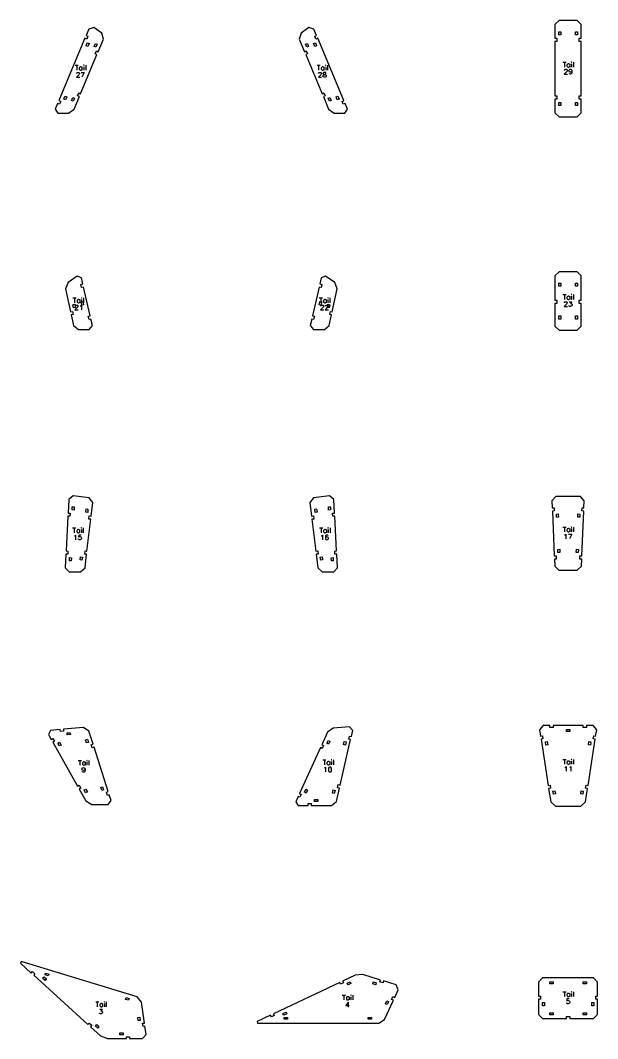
# Model space of a CAD drawing. Header units: metres. Extents: x 94 to 2128, y 12 to 1695.
# Drawn here: x 1234 to 2128, y 117 to 1695 of the extents above; entities that cross this region are included whole.
import ezdxf

# ---------------------------------------------------------------- set-up
doc = ezdxf.new("R2010")
doc.units = ezdxf.units.M
doc.layers.add('tail_cuts', color=1, linetype='Continuous')
doc.layers.add('tail_marks', color=2, linetype='Continuous')

msp = doc.modelspace()

# ---------------------------------------------------------------- linework, layer by layer
at = {"layer": 'tail_cuts'}
for points in [[(2068.5, 1545.8), (2096.5, 1545.8), (2102.9, 1552.1), (2102.9, 1573.3), (2099.9, 1573.3), (2099.9, 1578.3), (2102.9, 1578.3), (2102.9, 1662.9), (2099.9, 1662.9), (2099.9, 1667.9), (2102.9, 1667.9), (2102.9, 1689.1), (2096.5, 1695.4), (2068.5, 1695.4), (2062.2, 1689.1), (2062.2, 1667.9), (2065.2, 1667.9), (2065.2, 1662.9), (2062.2, 1662.9), (2062.2, 1578.3), (2065.2, 1578.3), (2065.2, 1573.3), (2062.2, 1573.3), (2062.2, 1552.1)], [(1292.2, 1551.8), (1308.7, 1551.8), (1317.5, 1557.7), (1325.7, 1577.2), (1322.9, 1578.3), (1324.8, 1582.9), (1327.6, 1581.8), (1352.9, 1642.3), (1350.2, 1643.4), (1352.1, 1648), (1354.9, 1646.9), (1363, 1666.4), (1360.2, 1675.8), (1348, 1684.2), (1340.3, 1681.9), (1336.3, 1672.2), (1339, 1671.1), (1337.1, 1666.5), (1334.3, 1667.6), (1293.9, 1571.1), (1296.7, 1569.9), (1294.7, 1565.3), (1292, 1566.5), (1288.3, 1557.7)], [(1720.4, 1551.8), (1736.9, 1551.8), (1740.8, 1557.7), (1737.2, 1566.5), (1734.4, 1565.3), (1732.5, 1569.9), (1735.2, 1571.1), (1694.8, 1667.6), (1692, 1666.5), (1690.1, 1671.1), (1692.9, 1672.2), (1688.8, 1681.9), (1681.1, 1684.2), (1668.9, 1675.8), (1666.1, 1666.4), (1674.3, 1646.9), (1677, 1648), (1679, 1643.4), (1676.2, 1642.3), (1701.5, 1581.8), (1704.3, 1582.9), (1706.2, 1578.3), (1703.5, 1577.2), (1711.6, 1557.7)], [(2068.2, 1677.9), (2071.2, 1677.9), (2071.2, 1672.9), (2068.2, 1672.9)], [(2096.9, 1672.9), (2093.9, 1672.9), (2093.9, 1677.9), (2096.9, 1677.9)], [(1337.9, 1660.7), (1340.7, 1659.5), (1338.8, 1654.9), (1336, 1656.1)], [(1351.3, 1653.8), (1348.5, 1655), (1350.4, 1659.6), (1353.2, 1658.4)], [(1675.9, 1658.4), (1678.7, 1659.6), (1680.6, 1655), (1677.9, 1653.8)], [(1693.1, 1656.1), (1690.4, 1654.9), (1688.4, 1659.5), (1691.2, 1660.7)], [(1303.3, 1578), (1306.1, 1576.8), (1304.1, 1572.2), (1301.4, 1573.4)], [(1727.8, 1573.4), (1725, 1572.2), (1723.1, 1576.8), (1725.8, 1578)], [(1316.3, 1570.3), (1313.5, 1571.4), (1315.4, 1576), (1318.2, 1574.9)], [(1710.9, 1574.9), (1713.7, 1576), (1715.6, 1571.4), (1712.9, 1570.3)], [(2068.2, 1568.3), (2071.2, 1568.3), (2071.2, 1563.3), (2068.2, 1563.3)], [(2096.9, 1563.3), (2093.9, 1563.3), (2093.9, 1568.3), (2096.9, 1568.3)], [(1324.1, 1216.3), (1340.9, 1216.3), (1345.8, 1222.5), (1343.5, 1232.6), (1340.6, 1231.9), (1339.5, 1236.8), (1342.4, 1237.5), (1332.2, 1282), (1329.2, 1281.3), (1328.1, 1286.2), (1331, 1286.9), (1328.9, 1296.3), (1322.2, 1299), (1308.1, 1289.4), (1304.1, 1279.6), (1311.8, 1243.7), (1314.8, 1244.4), (1315.8, 1239.5), (1312.9, 1238.9), (1316.4, 1222.5)], [(1688.2, 1216.3), (1705.1, 1216.3), (1712.7, 1222.5), (1716.2, 1238.9), (1713.3, 1239.5), (1714.4, 1244.4), (1717.3, 1243.7), (1725, 1279.6), (1721.1, 1289.4), (1706.9, 1299), (1700.3, 1296.3), (1698.1, 1286.9), (1701, 1286.2), (1699.9, 1281.3), (1697, 1282), (1686.7, 1237.5), (1689.7, 1236.8), (1688.5, 1231.9), (1685.6, 1232.6), (1683.3, 1222.5)], [(2068.5, 1215.1), (2096.5, 1215.1), (2102.9, 1221.4), (2102.9, 1256.7), (2099.9, 1256.7), (2099.9, 1261.7), (2102.9, 1261.7), (2102.9, 1299.5), (2096.5, 1305.8), (2068.5, 1305.8), (2062.2, 1299.5), (2062.2, 1261.7), (2065.2, 1261.7), (2065.2, 1256.7), (2062.2, 1256.7), (2062.2, 1221.4)], [(2068.2, 1288.3), (2071.2, 1288.3), (2071.2, 1283.3), (2068.2, 1283.3)], [(2096.9, 1283.3), (2093.9, 1283.3), (2093.9, 1288.3), (2096.9, 1288.3)], [(1315.6, 1254.8), (1318.5, 1255.4), (1319.6, 1250.5), (1316.7, 1249.9)], [(1332.3, 1254.8), (1329.3, 1254.1), (1328.2, 1259), (1331.1, 1259.6)], [(1698, 1259.6), (1700.9, 1259), (1699.8, 1254.1), (1696.9, 1254.8)], [(1712.5, 1249.9), (1709.5, 1250.5), (1710.6, 1255.4), (1713.5, 1254.8)], [(2068.2, 1237.6), (2071.2, 1237.6), (2071.2, 1232.6), (2068.2, 1232.6)], [(2096.9, 1232.6), (2093.9, 1232.6), (2093.9, 1237.6), (2096.9, 1237.6)], [(1309.6, 840.8), (1327.3, 840.8), (1334.4, 847.1), (1336.8, 868.1), (1333.9, 868.4), (1334.4, 873.4), (1337.4, 873), (1343.2, 922.4), (1340.3, 922.7), (1340.8, 927.7), (1343.8, 927.3), (1346.3, 948.3), (1340.7, 955.5), (1316, 958.7), (1309.4, 953.1), (1308.2, 932), (1311.2, 931.8), (1310.9, 926.9), (1307.9, 927), (1305, 873.2), (1308, 873.1), (1307.8, 868.1), (1304.8, 868.2), (1303.6, 847.1)], [(1701.9, 840.8), (1719.5, 840.8), (1725.5, 847.1), (1724.4, 868.2), (1721.4, 868.1), (1721.1, 873.1), (1724.1, 873.2), (1721.2, 927), (1718.2, 926.9), (1717.9, 931.8), (1720.9, 932), (1719.8, 953.1), (1713.1, 958.7), (1688.4, 955.5), (1682.8, 948.3), (1685.3, 927.3), (1688.3, 927.7), (1688.9, 922.7), (1685.9, 922.4), (1691.7, 873), (1694.7, 873.4), (1695.3, 868.4), (1692.3, 868.1), (1694.8, 847.1)], [(2068.4, 843.2), (2096.6, 843.2), (2103.3, 849.6), (2103.7, 860.5), (2100.7, 860.6), (2100.9, 865.6), (2103.9, 865.5), (2106.9, 935.1), (2103.9, 935.2), (2104.1, 940.2), (2107.1, 940.1), (2107.5, 951.1), (2101.5, 957.4), (2063.6, 957.4), (2057.5, 951.1), (2058, 940.1), (2061, 940.2), (2061.2, 935.2), (2058.2, 935.1), (2061.1, 865.5), (2064.1, 865.6), (2064.3, 860.6), (2061.3, 860.5), (2061.8, 849.6)], [(1314.7, 941.7), (1317.7, 941.5), (1317.5, 936.5), (1314.5, 936.7)], [(1338.5, 933), (1335.5, 933.3), (1336.1, 938.3), (1339, 938)], [(1690.1, 938), (1693.1, 938.3), (1693.7, 933.3), (1690.7, 933)], [(1714.7, 936.7), (1711.7, 936.5), (1711.4, 941.5), (1714.4, 941.7)], [(2064.4, 930.4), (2067.4, 930.5), (2067.6, 925.5), (2064.6, 925.4)], [(2100.5, 925.4), (2097.5, 925.5), (2097.7, 930.5), (2100.7, 930.4)], [(2066.7, 875.7), (2069.7, 875.9), (2069.9, 870.9), (2066.9, 870.8)], [(2098.2, 870.8), (2095.2, 870.9), (2095.4, 875.9), (2098.4, 875.7)], [(1310.5, 862.9), (1313.5, 862.7), (1313.2, 857.7), (1310.2, 857.9)], [(1329.7, 858.8), (1326.7, 859.2), (1327.3, 864.2), (1330.3, 863.8)], [(1698.8, 863.8), (1701.8, 864.2), (1702.4, 859.2), (1699.4, 858.8)], [(1718.9, 857.9), (1715.9, 857.7), (1715.7, 862.7), (1718.7, 862.9)], [(1664.6, 478.8), (1679.8, 478.8), (1679.8, 481.8), (1684.8, 481.8), (1684.8, 478.8), (1716, 478.8), (1723.8, 485), (1728.5, 505.6), (1725.6, 506.3), (1726.7, 511.2), (1729.6, 510.5), (1745.8, 580.9), (1742.8, 581.5), (1744, 586.4), (1746.9, 585.7), (1749, 595), (1744.1, 600.7), (1718.9, 598.6), (1709.9, 592.3), (1701.2, 573), (1703.9, 571.8), (1701.8, 567.2), (1699.1, 568.5), (1666.6, 497.3), (1669.4, 496), (1667.3, 491.5), (1664.6, 492.7), (1660.9, 484.6)], [(2063, 477.9), (2102.1, 477.9), (2109.4, 484.2), (2112.6, 505.1), (2109.7, 505.6), (2110.4, 510.5), (2113.4, 510), (2124.5, 581.4), (2121.5, 581.9), (2122.3, 586.8), (2125.2, 586.3), (2126.8, 596.2), (2121.4, 602.5), (2110.8, 602.5), (2110.8, 599.5), (2105.8, 599.5), (2105.8, 602.5), (2059.3, 602.5), (2059.3, 599.5), (2054.3, 599.5), (2054.3, 602.5), (2043.7, 602.5), (2038.3, 596.2), (2039.8, 586.3), (2042.8, 586.8), (2043.6, 581.9), (2040.6, 581.4), (2051.7, 510), (2054.6, 510.5), (2055.4, 505.6), (2052.4, 505.1), (2055.7, 484.2)], [(1345.1, 480.3), (1370.4, 480.3), (1374.8, 486.3), (1371.9, 495.4), (1369.1, 494.5), (1367.5, 499.3), (1370.4, 500.2), (1348.4, 568.9), (1345.6, 568), (1344.1, 572.8), (1346.9, 573.7), (1340.5, 593.9), (1332.2, 599.4), (1301.1, 596.8), (1301.3, 593.8), (1296.4, 593.3), (1296.1, 596.3), (1280.9, 595.1), (1277.7, 589), (1282.1, 581.2), (1284.7, 582.7), (1287.1, 578.3), (1284.5, 576.8), (1322.8, 508.6), (1325.4, 510.1), (1327.9, 505.7), (1325.3, 504.3), (1335.6, 485.8)], [(1311.6, 591.6), (1311.8, 588.6), (1306.8, 588.2), (1306.6, 591.2)], [(2085, 596.5), (2085, 593.5), (2080, 593.5), (2080, 596.5)], [(1292.2, 575.4), (1294.8, 576.9), (1297.3, 572.5), (1294.7, 571)], [(1339.7, 576.6), (1336.8, 575.7), (1335.3, 580.5), (1338.2, 581.4)], [(1710.8, 579.6), (1713.5, 578.4), (1711.4, 573.8), (1708.7, 575.1)], [(1737.7, 572.5), (1734.8, 573.1), (1735.9, 578), (1738.8, 577.3)], [(2047.3, 577.4), (2050.2, 577.8), (2051, 572.9), (2048.1, 572.4)], [(2117, 572.4), (2114, 572.9), (2114.8, 577.8), (2117.8, 577.4)], [(1363.2, 503.1), (1360.3, 502.2), (1358.8, 507), (1361.6, 507.9)], [(1333, 502.8), (1335.6, 504.3), (1338, 499.9), (1335.4, 498.5)], [(1676.2, 503.9), (1679, 502.7), (1676.9, 498.1), (1674.2, 499.4)], [(1720.5, 497.2), (1717.5, 497.9), (1718.6, 502.8), (1721.6, 502.1)], [(2059.1, 501.1), (2062.1, 501.5), (2062.9, 496.6), (2059.9, 496.1)], [(2105.2, 496.1), (2102.2, 496.6), (2103, 501.5), (2105.9, 501.1)], [(1689.8, 484.8), (1689.8, 487.8), (1694.8, 487.8), (1694.8, 484.8)], [(1369.4, 117.5), (1398.4, 117.5), (1398.4, 120.5), (1403.4, 120.5), (1403.4, 117.5), (1423.5, 117.5), (1429, 123.8), (1427.2, 136.7), (1424.2, 136.3), (1423.5, 141.3), (1426.5, 141.7), (1422, 174.1), (1415.1, 182.2), (1235.7, 236.8), (1234.3, 234.4), (1251.2, 219), (1253.2, 221.3), (1256.9, 217.9), (1254.9, 215.7), (1339, 139.3), (1341, 141.5), (1344.7, 138.2), (1342.7, 136), (1358.4, 121.8)], [(1268.8, 211.1), (1270.9, 213.4), (1274.6, 210), (1272.5, 207.8)], [(1278.1, 217.6), (1277.3, 214.8), (1272.5, 216.2), (1273.4, 219.1)], [(1601.7, 141.4), (1789.2, 141.4), (1798.2, 147.2), (1811.9, 176.9), (1809.2, 178.2), (1811.3, 182.7), (1814, 181.4), (1819.5, 193.3), (1816.1, 200.9), (1796.9, 206.8), (1796, 203.9), (1791.2, 205.4), (1792.1, 208.2), (1764.4, 216.7), (1752.6, 215.8), (1733.4, 206.7), (1734.7, 204), (1730.2, 201.9), (1728.9, 204.6), (1626.2, 156), (1627.5, 153.3), (1623, 151.2), (1621.7, 153.9), (1601.1, 144.1)], [(1745.1, 205.6), (1746.3, 202.9), (1741.8, 200.7), (1740.5, 203.5)], [(1785.5, 203.9), (1784.7, 201.1), (1779.9, 202.5), (1780.8, 205.4)], [(2043.1, 148.6), (2080, 148.6), (2080, 151.6), (2085, 151.6), (2085, 148.6), (2121.9, 148.6), (2128.3, 155), (2128.3, 178.5), (2125.3, 178.5), (2125.3, 183.5), (2128.3, 183.5), (2128.3, 205.1), (2121.9, 211.5), (2043.1, 211.5), (2036.8, 205.1), (2036.8, 183.5), (2039.8, 183.5), (2039.8, 178.5), (2036.8, 178.5), (2036.8, 155)], [(2059.3, 205.5), (2059.3, 202.5), (2054.3, 202.5), (2054.3, 205.5)], [(2110.8, 205.5), (2110.8, 202.5), (2105.8, 202.5), (2105.8, 205.5)], [(1402.7, 179.8), (1401.8, 176.9), (1397, 178.3), (1397.9, 181.2)], [(1802.3, 170.3), (1799.6, 171.6), (1801.7, 176.1), (1804.4, 174.9)], [(1645.4, 158.5), (1646.7, 155.8), (1642.2, 153.6), (1640.9, 156.3)], [(2042.8, 173.5), (2045.8, 173.5), (2045.8, 168.5), (2042.8, 168.5)], [(2122.3, 168.5), (2119.3, 168.5), (2119.3, 173.5), (2122.3, 173.5)], [(1419.9, 145.8), (1416.9, 145.4), (1416.2, 150.3), (1419.2, 150.8)], [(1642.9, 147.4), (1642.9, 150.4), (1647.9, 150.4), (1647.9, 147.4)], [(1773.1, 147.4), (1773.1, 150.4), (1778.1, 150.4), (1778.1, 147.4)], [(2054.3, 154.6), (2054.3, 157.6), (2059.3, 157.6), (2059.3, 154.6)], [(2105.8, 154.6), (2105.8, 157.6), (2110.8, 157.6), (2110.8, 154.6)], [(1350.5, 137), (1352.5, 139.3), (1356.2, 135.9), (1354.2, 133.7)], [(1388.4, 123.5), (1388.4, 126.5), (1393.4, 126.5), (1393.4, 123.5)]]:
    msp.add_lwpolyline(points, close=True, dxfattribs=at)
at = {"layer": 'tail_marks'}
for p, q in [((1319, 1625.8), (1324, 1625.8)), ((1321.5, 1625.8), (1321.5, 1618.3)), ((1332.6, 1626.2), (1332.2, 1625.8)), ((1332.2, 1625.8), (1332.6, 1625.4)), ((1333, 1625.8), (1332.6, 1626.2)), ((1332.6, 1625.4), (1333, 1625.8)), ((1335.5, 1625.8), (1335.5, 1618.3)), ((1693.7, 1625.8), (1698.7, 1625.8)), ((1696.2, 1625.8), (1696.2, 1618.3)), ((1707.2, 1626.2), (1706.9, 1625.8)), ((1706.9, 1625.8), (1707.2, 1625.4)), ((1707.6, 1625.8), (1707.2, 1626.2)), ((1707.2, 1625.4), (1707.6, 1625.8)), ((1710.1, 1625.8), (1710.1, 1618.3)), ((2074.3, 1630.6), (2079.3, 1630.6)), ((2076.8, 1630.6), (2076.8, 1623.1)), ((2081.1, 1627), (2080.7, 1625.9)), ((2080.7, 1625.9), (2080.7, 1625.2)), ((2081.8, 1627.7), (2081.1, 1627)), ((2082.5, 1628.1), (2081.8, 1627.7)), ((2083.6, 1628.1), (2082.5, 1628.1)), ((2084.3, 1627.7), (2083.6, 1628.1)), ((2085, 1627), (2084.3, 1627.7)), ((2085, 1628.1), (2085, 1623.1)), ((2087.9, 1630.9), (2087.5, 1630.6)), ((2087.5, 1630.6), (2087.9, 1630.2)), ((2088.2, 1630.6), (2087.9, 1630.9)), ((2087.9, 1630.2), (2088.2, 1630.6)), ((2087.9, 1628.1), (2087.9, 1623.1)), ((2090.7, 1630.6), (2090.7, 1623.1)), ((1324.7, 1610.9), (1321.2, 1607.3)), ((1321.5, 1613.4), (1321.9, 1614.1)), ((1321.5, 1613), (1321.5, 1613.4)), ((1321.9, 1614.1), (1322.2, 1614.4)), ((1322.2, 1614.4), (1323, 1614.8)), ((1323, 1614.8), (1324.4, 1614.8)), ((1324.4, 1614.8), (1325.1, 1614.4)), ((1325.5, 1611.9), (1324.7, 1610.9)), ((1325.1, 1614.4), (1325.5, 1614.1)), ((1325.8, 1622.2), (1325.5, 1621.2)), ((1325.5, 1621.2), (1325.5, 1620.4)), ((1325.5, 1620.4), (1325.8, 1619.4)), ((1325.5, 1614.1), (1325.8, 1613.4)), ((1325.8, 1612.7), (1325.5, 1611.9)), ((1326.5, 1622.9), (1325.8, 1622.2)), ((1325.8, 1619.4), (1326.5, 1618.7)), ((1325.8, 1613.4), (1325.8, 1612.7)), ((1327.2, 1623.3), (1326.5, 1622.9)), ((1326.5, 1618.7), (1327.2, 1618.3)), ((1328.3, 1623.3), (1327.2, 1623.3)), ((1327.2, 1618.3), (1328.3, 1618.3)), ((1329, 1622.9), (1328.3, 1623.3)), ((1328.3, 1618.3), (1329, 1618.7)), ((1328.3, 1614.8), (1333.3, 1614.8)), ((1329.7, 1622.2), (1329, 1622.9)), ((1329, 1618.7), (1329.7, 1619.4)), ((1329.7, 1623.3), (1329.7, 1618.3)), ((1333.3, 1614.8), (1329.7, 1607.3)), ((1332.6, 1623.3), (1332.6, 1618.3)), ((1699.4, 1610.9), (1695.8, 1607.3)), ((1696.2, 1613.4), (1696.5, 1614.1)), ((1696.2, 1613), (1696.2, 1613.4)), ((1696.5, 1614.1), (1696.9, 1614.4)), ((1696.9, 1614.4), (1697.6, 1614.8)), ((1697.6, 1614.8), (1699, 1614.8)), ((1699, 1614.8), (1699.7, 1614.4)), ((1700.1, 1611.9), (1699.4, 1610.9)), ((1699.7, 1614.4), (1700.1, 1614.1)), ((1700.5, 1622.2), (1700.1, 1621.2)), ((1700.1, 1621.2), (1700.1, 1620.4)), ((1700.1, 1620.4), (1700.5, 1619.4)), ((1700.1, 1614.1), (1700.5, 1613.4)), ((1700.5, 1612.7), (1700.1, 1611.9)), ((1701.2, 1622.9), (1700.5, 1622.2)), ((1700.5, 1619.4), (1701.2, 1618.7)), ((1700.5, 1613.4), (1700.5, 1612.7)), ((1701.9, 1623.3), (1701.2, 1622.9)), ((1701.2, 1618.7), (1701.9, 1618.3)), ((1703, 1623.3), (1701.9, 1623.3)), ((1701.9, 1618.3), (1703, 1618.3)), ((1703.7, 1622.9), (1703, 1623.3)), ((1703, 1618.3), (1703.7, 1618.7)), ((1703, 1609.8), (1703.3, 1610.5)), ((1703, 1608.7), (1703, 1609.8)), ((1703.7, 1614.4), (1703.3, 1613.7)), ((1703.3, 1613.7), (1703.3, 1613)), ((1703.3, 1613), (1703.7, 1612.3)), ((1703.3, 1610.5), (1704, 1611.2)), ((1704.4, 1622.2), (1703.7, 1622.9)), ((1703.7, 1618.7), (1704.4, 1619.4)), ((1704.7, 1614.8), (1703.7, 1614.4)), ((1703.7, 1612.3), (1704.4, 1611.9)), ((1704, 1611.2), (1705.1, 1611.6)), ((1704.4, 1623.3), (1704.4, 1618.3)), ((1704.4, 1611.9), (1705.8, 1611.6)), ((1706.2, 1614.8), (1704.7, 1614.8)), ((1705.1, 1611.6), (1706.5, 1611.9)), ((1705.8, 1611.6), (1706.9, 1611.2)), ((1707.2, 1614.4), (1706.2, 1614.8)), ((1706.5, 1611.9), (1707.2, 1612.3)), ((1706.9, 1611.2), (1707.6, 1610.5)), ((1707.2, 1623.3), (1707.2, 1618.3)), ((1707.6, 1613.7), (1707.2, 1614.4)), ((1707.2, 1612.3), (1707.6, 1613)), ((1707.6, 1613), (1707.6, 1613.7)), ((1707.6, 1610.5), (1708, 1609.8)), ((1708, 1609.8), (1708, 1608.7)), ((2080.2, 1615.7), (2076.6, 1612.1)), ((2076.6, 1612.1), (2081.6, 1612.1)), ((2077, 1618.2), (2077.3, 1618.9)), ((2077, 1617.8), (2077, 1618.2)), ((2077.3, 1618.9), (2077.7, 1619.2)), ((2077.7, 1619.2), (2078.4, 1619.6)), ((2078.4, 1619.6), (2079.8, 1619.6)), ((2079.8, 1619.6), (2080.6, 1619.2)), ((2080.9, 1616.7), (2080.2, 1615.7)), ((2080.6, 1619.2), (2080.9, 1618.9)), ((2080.7, 1625.2), (2081.1, 1624.2)), ((2080.9, 1618.9), (2081.3, 1618.2)), ((2081.3, 1617.4), (2080.9, 1616.7)), ((2081.1, 1624.2), (2081.8, 1623.4)), ((2081.3, 1618.2), (2081.3, 1617.4)), ((2081.8, 1623.4), (2082.5, 1623.1)), ((2082.5, 1623.1), (2083.6, 1623.1)), ((2083.6, 1623.1), (2084.3, 1623.4)), ((2083.8, 1617.4), (2084.1, 1618.5)), ((2083.8, 1617.1), (2083.8, 1617.4)), ((2084.1, 1616), (2083.8, 1617.1)), ((2084.1, 1618.5), (2084.8, 1619.2)), ((2084.8, 1615.3), (2084.1, 1616)), ((2084.5, 1612.4), (2084.1, 1613.2)), ((2084.3, 1623.4), (2085, 1624.2)), ((2085.6, 1612.1), (2084.5, 1612.4)), ((2084.8, 1619.2), (2085.9, 1619.6)), ((2085.9, 1614.9), (2084.8, 1615.3)), ((2086.3, 1612.1), (2085.6, 1612.1)), ((2085.9, 1619.6), (2086.3, 1619.6)), ((2086.3, 1614.9), (2085.9, 1614.9)), ((2086.3, 1619.6), (2087.3, 1619.2)), ((2087.3, 1615.3), (2086.3, 1614.9)), ((2087.3, 1612.4), (2086.3, 1612.1)), ((2087.3, 1619.2), (2088.1, 1618.5)), ((2088.1, 1616), (2087.3, 1615.3)), ((2088.1, 1613.5), (2087.3, 1612.4)), ((2088.1, 1618.5), (2088.4, 1617.1)), ((2088.4, 1617.1), (2088.1, 1616)), ((2088.4, 1615.3), (2088.1, 1613.5)), ((2088.4, 1617.1), (2088.4, 1615.3)), ((1321.2, 1607.3), (1326.2, 1607.3)), ((1695.8, 1607.3), (1700.8, 1607.3)), ((1703.3, 1608), (1703, 1608.7)), ((1703.7, 1607.7), (1703.3, 1608)), ((1704.7, 1607.3), (1703.7, 1607.7)), ((1706.2, 1607.3), (1704.7, 1607.3)), ((1707.2, 1607.7), (1706.2, 1607.3)), ((1707.6, 1608), (1707.2, 1607.7)), ((1708, 1608.7), (1707.6, 1608)), ((1315.6, 1265.3), (1320.6, 1265.3)), ((1318.1, 1265.3), (1318.1, 1257.8)), ((1323.1, 1262.5), (1322.4, 1261.8)), ((1323.8, 1262.8), (1323.1, 1262.5)), ((1324.9, 1262.8), (1323.8, 1262.8)), ((1325.6, 1262.5), (1324.9, 1262.8)), ((1326.3, 1261.8), (1325.6, 1262.5)), ((1326.3, 1262.8), (1326.3, 1257.8)), ((1329.1, 1265.7), (1328.8, 1265.3)), ((1328.8, 1265.3), (1329.1, 1265)), ((1329.5, 1265.3), (1329.1, 1265.7)), ((1329.1, 1265), (1329.5, 1265.3)), ((1329.1, 1262.8), (1329.1, 1257.8)), ((1332, 1265.3), (1332, 1257.8)), ((1697.1, 1265.3), (1702.1, 1265.3)), ((1699.6, 1265.3), (1699.6, 1257.8)), ((1704.6, 1262.5), (1703.9, 1261.8)), ((1705.3, 1262.8), (1704.6, 1262.5)), ((1706.4, 1262.8), (1705.3, 1262.8)), ((1707.1, 1262.5), (1706.4, 1262.8)), ((1707.8, 1261.8), (1707.1, 1262.5)), ((1707.8, 1262.8), (1707.8, 1257.8)), ((1710.7, 1265.7), (1710.3, 1265.3)), ((1710.3, 1265.3), (1710.7, 1265)), ((1711.1, 1265.3), (1710.7, 1265.7)), ((1710.7, 1265), (1711.1, 1265.3)), ((1710.7, 1262.8), (1710.7, 1257.8)), ((1713.6, 1265.3), (1713.6, 1257.8)), ((2074.3, 1270.5), (2079.3, 1270.5)), ((2076.8, 1270.5), (2076.8, 1263)), ((2081.1, 1266.9), (2080.7, 1265.8)), ((2080.7, 1265.8), (2080.7, 1265.1)), ((2080.7, 1265.1), (2081.1, 1264)), ((2081.8, 1267.6), (2081.1, 1266.9)), ((2081.1, 1264), (2081.8, 1263.3)), ((2082.5, 1268), (2081.8, 1267.6)), ((2081.8, 1263.3), (2082.5, 1263)), ((2083.6, 1268), (2082.5, 1268)), ((2082.5, 1263), (2083.6, 1263)), ((2084.3, 1267.6), (2083.6, 1268)), ((2083.6, 1263), (2084.3, 1263.3)), ((2085, 1266.9), (2084.3, 1267.6)), ((2084.3, 1263.3), (2085, 1264)), ((2085, 1268), (2085, 1263)), ((2087.9, 1270.8), (2087.5, 1270.5)), ((2087.5, 1270.5), (2087.9, 1270.1)), ((2088.2, 1270.5), (2087.9, 1270.8)), ((2087.9, 1270.1), (2088.2, 1270.5)), ((2087.9, 1268), (2087.9, 1263)), ((2090.7, 1270.5), (2090.7, 1263)), ((1322.4, 1250.4), (1318.8, 1246.8)), ((1318.8, 1246.8), (1323.8, 1246.8)), ((1319.1, 1252.9), (1319.5, 1253.6)), ((1319.1, 1252.5), (1319.1, 1252.9)), ((1319.5, 1253.6), (1319.9, 1254)), ((1319.9, 1254), (1320.6, 1254.3)), ((1320.6, 1254.3), (1322, 1254.3)), ((1322.4, 1261.8), (1322, 1260.7)), ((1322, 1260.7), (1322, 1260)), ((1322, 1260), (1322.4, 1258.9)), ((1322, 1254.3), (1322.7, 1254)), ((1322.4, 1258.9), (1323.1, 1258.2)), ((1323.1, 1251.5), (1322.4, 1250.4)), ((1322.7, 1254), (1323.1, 1253.6)), ((1323.1, 1258.2), (1323.8, 1257.8)), ((1323.1, 1253.6), (1323.4, 1252.9)), ((1323.4, 1252.2), (1323.1, 1251.5)), ((1323.4, 1252.9), (1323.4, 1252.2)), ((1323.8, 1257.8), (1324.9, 1257.8)), ((1324.9, 1257.8), (1325.6, 1258.2)), ((1325.6, 1258.2), (1326.3, 1258.9)), ((1327, 1252.9), (1327.7, 1253.3)), ((1327.7, 1253.3), (1328.8, 1254.3)), ((1328.8, 1254.3), (1328.8, 1246.8)), ((1702.8, 1250.4), (1699.3, 1246.8)), ((1699.3, 1246.8), (1704.3, 1246.8)), ((1699.6, 1252.9), (1700, 1253.6)), ((1699.6, 1252.5), (1699.6, 1252.9)), ((1700, 1253.6), (1700.3, 1254)), ((1700.3, 1254), (1701.1, 1254.3)), ((1701.1, 1254.3), (1702.5, 1254.3)), ((1702.5, 1254.3), (1703.2, 1254)), ((1703.6, 1251.5), (1702.8, 1250.4)), ((1703.2, 1254), (1703.6, 1253.6)), ((1703.9, 1261.8), (1703.6, 1260.7)), ((1703.6, 1260.7), (1703.6, 1260)), ((1703.6, 1260), (1703.9, 1258.9)), ((1703.6, 1253.6), (1703.9, 1252.9)), ((1703.9, 1252.2), (1703.6, 1251.5)), ((1703.9, 1258.9), (1704.6, 1258.2)), ((1703.9, 1252.9), (1703.9, 1252.2)), ((1704.6, 1258.2), (1705.3, 1257.8)), ((1705.3, 1257.8), (1706.4, 1257.8)), ((1706.4, 1257.8), (1707.1, 1258.2)), ((1710, 1250.4), (1706.4, 1246.8)), ((1706.4, 1246.8), (1711.4, 1246.8)), ((1706.8, 1252.9), (1707.1, 1253.6)), ((1706.8, 1252.5), (1706.8, 1252.9)), ((1707.1, 1258.2), (1707.8, 1258.9)), ((1707.1, 1253.6), (1707.5, 1254)), ((1707.5, 1254), (1708.2, 1254.3)), ((1708.2, 1254.3), (1709.6, 1254.3)), ((1709.6, 1254.3), (1710.3, 1254)), ((1710.7, 1251.5), (1710, 1250.4)), ((1710.3, 1254), (1710.7, 1253.6)), ((1710.7, 1253.6), (1711.1, 1252.9)), ((1711.1, 1252.2), (1710.7, 1251.5)), ((1711.1, 1252.9), (1711.1, 1252.2)), ((2080, 1255.5), (2076.5, 1252)), ((2076.5, 1252), (2081.5, 1252)), ((2076.8, 1258), (2077.2, 1258.7)), ((2076.8, 1257.7), (2076.8, 1258)), ((2077.2, 1258.7), (2077.5, 1259.1)), ((2077.5, 1259.1), (2078.2, 1259.5)), ((2078.2, 1259.5), (2079.7, 1259.5)), ((2079.7, 1259.5), (2080.4, 1259.1)), ((2080.7, 1256.6), (2080, 1255.5)), ((2080.4, 1259.1), (2080.7, 1258.7)), ((2080.7, 1258.7), (2081.1, 1258)), ((2081.1, 1257.3), (2080.7, 1256.6)), ((2081.1, 1258), (2081.1, 1257.3)), ((2084, 1252.7), (2083.6, 1253.4)), ((2084.3, 1252.3), (2084, 1252.7)), ((2084.3, 1259.5), (2088.2, 1259.5)), ((2085.4, 1252), (2084.3, 1252.3)), ((2086.5, 1252), (2085.4, 1252)), ((2088.2, 1259.5), (2086.1, 1256.6)), ((2086.1, 1256.6), (2087.2, 1256.6)), ((2087.5, 1252.3), (2086.5, 1252)), ((2087.2, 1256.6), (2087.9, 1256.2)), ((2088.2, 1253), (2087.5, 1252.3)), ((2087.9, 1256.2), (2088.2, 1255.9)), ((2088.2, 1255.9), (2088.6, 1254.8)), ((2088.6, 1254.1), (2088.2, 1253)), ((2088.6, 1254.8), (2088.6, 1254.1)), ((1315.2, 908.9), (1320.2, 908.9)), ((1317.7, 908.9), (1317.7, 901.4)), ((1322, 905.3), (1321.6, 904.3)), ((1321.6, 904.3), (1321.6, 903.5)), ((1321.6, 903.5), (1322, 902.5)), ((1322.7, 906), (1322, 905.3)), ((1322, 902.5), (1322.7, 901.8)), ((1323.4, 906.4), (1322.7, 906)), ((1322.7, 901.8), (1323.4, 901.4)), ((1324.5, 906.4), (1323.4, 906.4)), ((1323.4, 901.4), (1324.5, 901.4)), ((1325.2, 906), (1324.5, 906.4)), ((1324.5, 901.4), (1325.2, 901.8)), ((1325.9, 905.3), (1325.2, 906)), ((1325.2, 901.8), (1325.9, 902.5)), ((1325.9, 906.4), (1325.9, 901.4)), ((1328.8, 909.3), (1328.4, 908.9)), ((1328.4, 908.9), (1328.8, 908.5)), ((1329.1, 908.9), (1328.8, 909.3)), ((1328.8, 908.5), (1329.1, 908.9)), ((1328.8, 906.4), (1328.8, 901.4)), ((1331.6, 908.9), (1331.6, 901.4)), ((1697.5, 908.9), (1702.5, 908.9)), ((1700, 908.9), (1700, 901.4)), ((1704.3, 905.3), (1703.9, 904.3)), ((1703.9, 904.3), (1703.9, 903.5)), ((1703.9, 903.5), (1704.3, 902.5)), ((1705, 906), (1704.3, 905.3)), ((1704.3, 902.5), (1705, 901.8)), ((1705.7, 906.4), (1705, 906)), ((1705, 901.8), (1705.7, 901.4)), ((1706.8, 906.4), (1705.7, 906.4)), ((1705.7, 901.4), (1706.8, 901.4)), ((1707.5, 906), (1706.8, 906.4)), ((1706.8, 901.4), (1707.5, 901.8)), ((1708.2, 905.3), (1707.5, 906)), ((1707.5, 901.8), (1708.2, 902.5)), ((1708.2, 906.4), (1708.2, 901.4)), ((1711.1, 909.3), (1710.7, 908.9)), ((1710.7, 908.9), (1711.1, 908.5)), ((1711.4, 908.9), (1711.1, 909.3)), ((1711.1, 908.5), (1711.4, 908.9)), ((1711.1, 906.4), (1711.1, 901.4)), ((1713.9, 908.9), (1713.9, 901.4)), ((2074.3, 910.3), (2079.3, 910.3)), ((2076.8, 910.3), (2076.8, 902.8)), ((2081.1, 906.8), (2080.7, 905.7)), ((2080.7, 905.7), (2080.7, 905)), ((2080.7, 905), (2081.1, 903.9)), ((2081.8, 907.5), (2081.1, 906.8)), ((2081.1, 903.9), (2081.8, 903.2)), ((2082.5, 907.8), (2081.8, 907.5)), ((2081.8, 903.2), (2082.5, 902.8)), ((2083.6, 907.8), (2082.5, 907.8)), ((2082.5, 902.8), (2083.6, 902.8)), ((2084.3, 907.5), (2083.6, 907.8)), ((2083.6, 902.8), (2084.3, 903.2)), ((2085, 906.8), (2084.3, 907.5)), ((2084.3, 903.2), (2085, 903.9)), ((2085, 907.8), (2085, 902.8)), ((2087.9, 910.7), (2087.5, 910.3)), ((2087.5, 910.3), (2087.9, 910)), ((2088.2, 910.3), (2087.9, 910.7)), ((2087.9, 910), (2088.2, 910.3)), ((2087.9, 907.8), (2087.9, 902.8)), ((2090.7, 910.3), (2090.7, 902.8)), ((1317.9, 896.5), (1318.6, 896.8)), ((1318.6, 896.8), (1319.7, 897.9)), ((1319.7, 897.9), (1319.7, 890.4)), ((1324.3, 891.1), (1323.9, 891.8)), ((1324.7, 897.9), (1324.3, 894.7)), ((1324.3, 894.7), (1324.7, 895)), ((1324.7, 890.8), (1324.3, 891.1)), ((1328.2, 897.9), (1324.7, 897.9)), ((1324.7, 895), (1325.7, 895.4)), ((1325.7, 890.4), (1324.7, 890.8)), ((1325.7, 895.4), (1326.8, 895.4)), ((1326.8, 890.4), (1325.7, 890.4)), ((1326.8, 895.4), (1327.9, 895)), ((1327.9, 890.8), (1326.8, 890.4)), ((1327.9, 895), (1328.6, 894.3)), ((1328.6, 891.5), (1327.9, 890.8)), ((1328.6, 894.3), (1328.9, 893.3)), ((1328.9, 892.5), (1328.6, 891.5)), ((1328.9, 893.3), (1328.9, 892.5)), ((1700.2, 896.5), (1700.9, 896.8)), ((1700.9, 896.8), (1702, 897.9)), ((1702, 897.9), (1702, 890.4)), ((1707, 896.5), (1706.6, 894.7)), ((1706.6, 894.7), (1706.6, 892.9)), ((1707, 894), (1706.6, 892.9)), ((1706.6, 892.9), (1707, 891.5)), ((1707.7, 897.5), (1707, 896.5)), ((1707.7, 894.7), (1707, 894)), ((1707, 891.5), (1707.7, 890.8)), ((1708.8, 897.9), (1707.7, 897.5)), ((1708.8, 895), (1707.7, 894.7)), ((1707.7, 890.8), (1708.8, 890.4)), ((1709.5, 897.9), (1708.8, 897.9)), ((1709.1, 895), (1708.8, 895)), ((1708.8, 890.4), (1709.1, 890.4)), ((1710.2, 894.7), (1709.1, 895)), ((1709.1, 890.4), (1710.2, 890.8)), ((1710.5, 897.5), (1709.5, 897.9)), ((1710.9, 894), (1710.2, 894.7)), ((1710.2, 890.8), (1710.9, 891.5)), ((1710.9, 896.8), (1710.5, 897.5)), ((1711.3, 892.9), (1710.9, 894)), ((1710.9, 891.5), (1711.3, 892.5)), ((1711.3, 892.5), (1711.3, 892.9)), ((2077, 897.9), (2077.7, 898.3)), ((2077.7, 898.3), (2078.8, 899.3)), ((2078.8, 899.3), (2078.8, 891.8)), ((2083.1, 899.3), (2088.1, 899.3)), ((2088.1, 899.3), (2084.5, 891.8)), ((1323.8, 548.7), (1328.8, 548.7)), ((1326.3, 548.7), (1326.3, 541.2)), ((1329.7, 535.6), (1330.1, 536.6)), ((1330.1, 536.6), (1330.8, 537.3)), ((1330.6, 545.1), (1330.3, 544.1)), ((1330.3, 544.1), (1330.3, 543.3)), ((1330.3, 543.3), (1330.6, 542.3)), ((1331.3, 545.8), (1330.6, 545.1)), ((1330.6, 542.3), (1331.3, 541.6)), ((1330.8, 537.3), (1331.9, 537.7)), ((1332, 546.2), (1331.3, 545.8)), ((1331.3, 541.6), (1332, 541.2)), ((1331.9, 537.7), (1332.2, 537.7)), ((1333.1, 546.2), (1332, 546.2)), ((1332, 541.2), (1333.1, 541.2)), ((1332.2, 537.7), (1333.3, 537.3)), ((1333.8, 545.8), (1333.1, 546.2)), ((1333.1, 541.2), (1333.8, 541.6)), ((1333.3, 537.3), (1334, 536.6)), ((1334.5, 545.1), (1333.8, 545.8)), ((1333.8, 541.6), (1334.5, 542.3)), ((1334, 536.6), (1334.4, 535.2)), ((1334.5, 546.2), (1334.5, 541.2)), ((1337.4, 549.1), (1337, 548.7)), ((1337, 548.7), (1337.4, 548.3)), ((1337.8, 548.7), (1337.4, 549.1)), ((1337.4, 548.3), (1337.8, 548.7)), ((1337.4, 546.2), (1337.4, 541.2)), ((1340.3, 548.7), (1340.3, 541.2)), ((1702.6, 549.3), (1707.6, 549.3)), ((1705.1, 549.3), (1705.1, 541.8)), ((1705.2, 536.8), (1706, 537.2)), ((1706, 537.2), (1707, 538.3)), ((1707, 538.3), (1707, 530.8)), ((1709.4, 545.7), (1709, 544.6)), ((1709, 544.6), (1709, 543.9)), ((1709, 543.9), (1709.4, 542.8)), ((1710.1, 546.4), (1709.4, 545.7)), ((1709.4, 542.8), (1710.1, 542.1)), ((1710.8, 546.8), (1710.1, 546.4)), ((1710.1, 542.1), (1710.8, 541.8)), ((1711.9, 546.8), (1710.8, 546.8)), ((1710.8, 541.8), (1711.9, 541.8)), ((1711.7, 536.8), (1711.3, 535.1)), ((1712.4, 537.9), (1711.7, 536.8)), ((1712.6, 546.4), (1711.9, 546.8)), ((1711.9, 541.8), (1712.6, 542.1)), ((1713.5, 538.3), (1712.4, 537.9)), ((1713.3, 545.7), (1712.6, 546.4)), ((1712.6, 542.1), (1713.3, 542.8)), ((1713.3, 546.8), (1713.3, 541.8)), ((1714.2, 538.3), (1713.5, 538.3)), ((1715.2, 537.9), (1714.2, 538.3)), ((1716, 536.8), (1715.2, 537.9)), ((1716.1, 549.6), (1715.8, 549.3)), ((1715.8, 549.3), (1716.1, 548.9)), ((1716.3, 535.1), (1716, 536.8)), ((1716.5, 549.3), (1716.1, 549.6)), ((1716.1, 548.9), (1716.5, 549.3)), ((1716.1, 546.8), (1716.1, 541.8)), ((1719, 549.3), (1719, 541.8)), ((2074.3, 550.2), (2079.3, 550.2)), ((2076.8, 550.2), (2076.8, 542.7)), ((2078.1, 537.8), (2078.8, 538.1)), ((2078.8, 538.1), (2079.8, 539.2)), ((2079.8, 539.2), (2079.8, 531.7)), ((2081.1, 546.6), (2080.7, 545.6)), ((2080.7, 545.6), (2080.7, 544.8)), ((2080.7, 544.8), (2081.1, 543.8)), ((2081.8, 547.3), (2081.1, 546.6)), ((2081.1, 543.8), (2081.8, 543.1)), ((2082.5, 547.7), (2081.8, 547.3)), ((2081.8, 543.1), (2082.5, 542.7)), ((2083.6, 547.7), (2082.5, 547.7)), ((2082.5, 542.7), (2083.6, 542.7)), ((2084.3, 547.3), (2083.6, 547.7)), ((2083.6, 542.7), (2084.3, 543.1)), ((2085, 546.6), (2084.3, 547.3)), ((2084.3, 543.1), (2085, 543.8)), ((2085, 547.7), (2085, 542.7)), ((2085.2, 537.8), (2085.9, 538.1)), ((2085.9, 538.1), (2087, 539.2)), ((2087, 539.2), (2087, 531.7)), ((2087.9, 550.6), (2087.5, 550.2)), ((2087.5, 550.2), (2087.9, 549.8)), ((2088.2, 550.2), (2087.9, 550.6)), ((2087.9, 549.8), (2088.2, 550.2)), ((2087.9, 547.7), (2087.9, 542.7)), ((2090.7, 550.2), (2090.7, 542.7)), ((1329.7, 535.2), (1329.7, 535.6)), ((1330.1, 534.1), (1329.7, 535.2)), ((1330.8, 533.4), (1330.1, 534.1)), ((1330.4, 530.6), (1330.1, 531.3)), ((1331.5, 530.2), (1330.4, 530.6)), ((1331.9, 533.1), (1330.8, 533.4)), ((1332.2, 530.2), (1331.5, 530.2)), ((1332.2, 533.1), (1331.9, 533.1)), ((1333.3, 533.4), (1332.2, 533.1)), ((1333.3, 530.6), (1332.2, 530.2)), ((1334, 534.1), (1333.3, 533.4)), ((1334, 531.6), (1333.3, 530.6)), ((1334.4, 535.2), (1334, 534.1)), ((1334.4, 533.4), (1334, 531.6)), ((1334.4, 535.2), (1334.4, 533.4)), ((1711.3, 535.1), (1711.3, 534)), ((1711.3, 534), (1711.7, 532.2)), ((1711.7, 532.2), (1712.4, 531.1)), ((1712.4, 531.1), (1713.5, 530.8)), ((1713.5, 530.8), (1714.2, 530.8)), ((1714.2, 530.8), (1715.2, 531.1)), ((1715.2, 531.1), (1716, 532.2)), ((1716, 532.2), (1716.3, 534)), ((1716.3, 534), (1716.3, 535.1)), ((2074.3, 190.1), (2079.3, 190.1)), ((2076.8, 190.1), (2076.8, 182.6)), ((2087.9, 190.4), (2087.5, 190.1)), ((2087.5, 190.1), (2087.9, 189.7)), ((2088.2, 190.1), (2087.9, 190.4)), ((2087.9, 189.7), (2088.2, 190.1)), ((2090.7, 190.1), (2090.7, 182.6)), ((1350.9, 174.3), (1355.9, 174.3)), ((1353.4, 174.3), (1353.4, 166.8)), ((1364.5, 174.7), (1364.1, 174.3)), ((1364.1, 174.3), (1364.5, 174)), ((1364.8, 174.3), (1364.5, 174.7)), ((1364.5, 174), (1364.8, 174.3)), ((1367.3, 174.3), (1367.3, 166.8)), ((1732.6, 184.9), (1737.6, 184.9)), ((1735.1, 184.9), (1735.1, 177.4)), ((1741.7, 173.9), (1738.2, 168.9)), ((1739.4, 181.3), (1739.1, 180.2)), ((1739.1, 180.2), (1739.1, 179.5)), ((1739.1, 179.5), (1739.4, 178.4)), ((1740.1, 182), (1739.4, 181.3)), ((1739.4, 178.4), (1740.1, 177.7)), ((1740.9, 182.4), (1740.1, 182)), ((1740.1, 177.7), (1740.9, 177.4)), ((1741.9, 182.4), (1740.9, 182.4)), ((1740.9, 177.4), (1741.9, 177.4)), ((1741.7, 173.9), (1741.7, 166.4)), ((1742.6, 182), (1741.9, 182.4)), ((1741.9, 177.4), (1742.6, 177.7)), ((1743.4, 181.3), (1742.6, 182)), ((1742.6, 177.7), (1743.4, 178.4)), ((1743.4, 182.4), (1743.4, 177.4)), ((1746.2, 185.2), (1745.9, 184.9)), ((1745.9, 184.9), (1746.2, 184.5)), ((1746.6, 184.9), (1746.2, 185.2)), ((1746.2, 184.5), (1746.6, 184.9)), ((1746.2, 182.4), (1746.2, 177.4)), ((1749.1, 184.9), (1749.1, 177.4)), ((2080.7, 179.1), (2080.4, 175.9)), ((2080.4, 175.9), (2080.7, 176.2)), ((2081.1, 186.5), (2080.7, 185.4)), ((2080.7, 185.4), (2080.7, 184.7)), ((2080.7, 184.7), (2081.1, 183.6)), ((2084.3, 179.1), (2080.7, 179.1)), ((2080.7, 176.2), (2081.8, 176.6)), ((2081.8, 187.2), (2081.1, 186.5)), ((2081.1, 183.6), (2081.8, 182.9)), ((2082.5, 187.6), (2081.8, 187.2)), ((2081.8, 182.9), (2082.5, 182.6)), ((2081.8, 176.6), (2082.9, 176.6)), ((2083.6, 187.6), (2082.5, 187.6)), ((2082.5, 182.6), (2083.6, 182.6)), ((2082.9, 176.6), (2084, 176.2)), ((2084.3, 187.2), (2083.6, 187.6)), ((2083.6, 182.6), (2084.3, 182.9)), ((2084, 176.2), (2084.7, 175.5)), ((2085, 186.5), (2084.3, 187.2)), ((2084.3, 182.9), (2085, 183.6)), ((2084.7, 175.5), (2085, 174.4)), ((2085, 173.7), (2084.7, 172.6)), ((2085, 187.6), (2085, 182.6)), ((2085, 174.4), (2085, 173.7)), ((2087.9, 187.6), (2087.9, 182.6)), ((1357.7, 170.7), (1357.3, 169.7)), ((1357.3, 169.7), (1357.3, 169)), ((1357.3, 169), (1357.7, 167.9)), ((1357.3, 163.3), (1361.2, 163.3)), ((1358.4, 171.5), (1357.7, 170.7)), ((1357.7, 167.9), (1358.4, 167.2)), ((1359.1, 171.8), (1358.4, 171.5)), ((1358.4, 167.2), (1359.1, 166.8)), ((1360.2, 171.8), (1359.1, 171.8)), ((1359.1, 166.8), (1360.2, 166.8)), ((1361.2, 163.3), (1359.1, 160.5)), ((1359.1, 160.5), (1360.2, 160.5)), ((1360.9, 171.5), (1360.2, 171.8)), ((1360.2, 166.8), (1360.9, 167.2)), ((1360.2, 160.5), (1360.9, 160.1)), ((1361.6, 170.7), (1360.9, 171.5)), ((1360.9, 167.2), (1361.6, 167.9)), ((1360.9, 160.1), (1361.2, 159.7)), ((1361.2, 159.7), (1361.6, 158.7)), ((1361.6, 158), (1361.2, 156.9)), ((1361.6, 171.8), (1361.6, 166.8)), ((1361.6, 158.7), (1361.6, 158)), ((1364.5, 171.8), (1364.5, 166.8)), ((1738.2, 168.9), (1743.5, 168.9)), ((2080.4, 172.3), (2080, 173)), ((2080.7, 171.9), (2080.4, 172.3)), ((2081.8, 171.6), (2080.7, 171.9)), ((2082.9, 171.6), (2081.8, 171.6)), ((2084, 171.9), (2082.9, 171.6)), ((2084.7, 172.6), (2084, 171.9)), ((1357, 156.5), (1356.6, 157.2)), ((1357.3, 156.2), (1357, 156.5)), ((1358.4, 155.8), (1357.3, 156.2)), ((1359.5, 155.8), (1358.4, 155.8)), ((1360.5, 156.2), (1359.5, 155.8)), ((1361.2, 156.9), (1360.5, 156.2))]:
    msp.add_line(p, q, dxfattribs=at)

doc.saveas('drawing.dxf')
